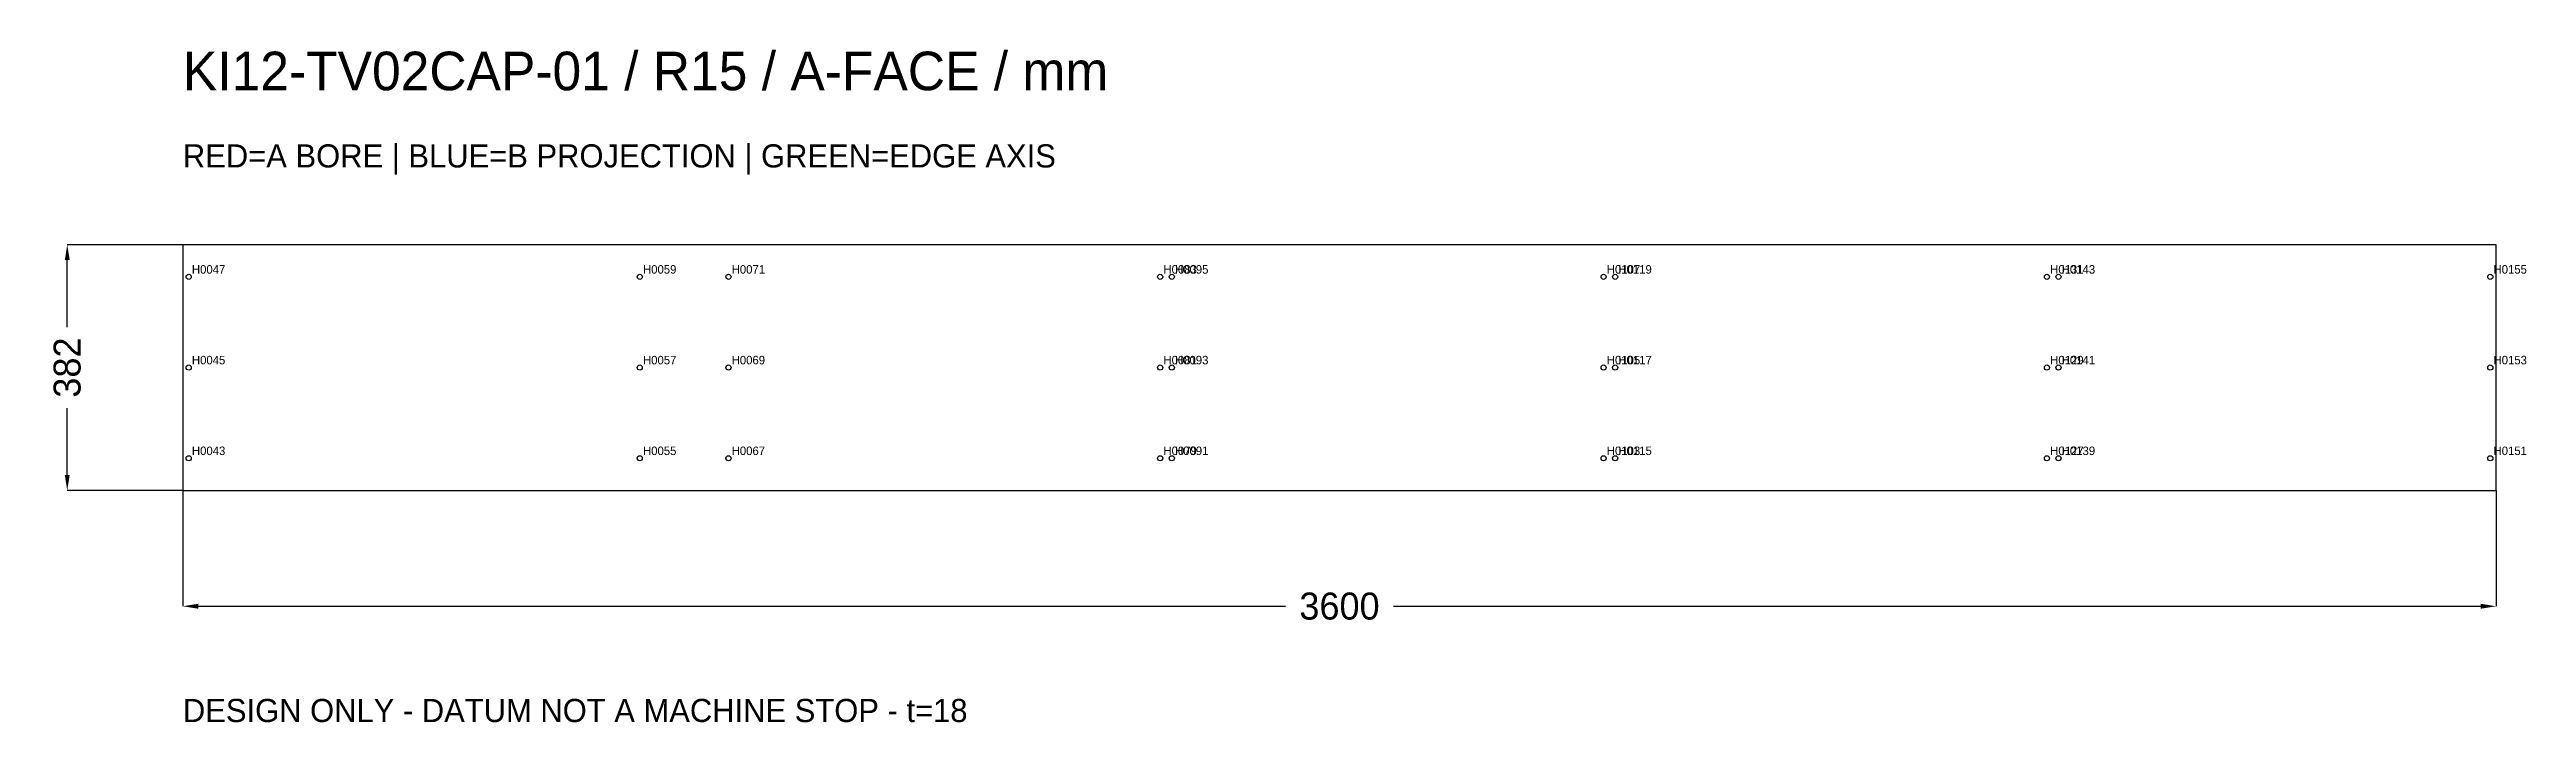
# Model space of a CAD drawing. Header units: millimetres. Extents: x -208 to 3647, y -361 to 685.
import ezdxf

# ---------------------------------------------------------------- set-up
doc = ezdxf.new("R2010")
doc.units = ezdxf.units.MM
for name, color, linetype in [('BORE_B', 5, 'Continuous'), ('CONTOUR', 7, 'Continuous'), ('TEXT', 7, 'Continuous')]:
    doc.layers.add(name, color=color, linetype=linetype)
doc.dimstyles.get("Standard").update_dxf_attribs({"dimtxt": 2.5, "dimasz": 2.5, "dimexe": 1.25, "dimexo": 0.625, "dimtad": 1, "dimcen": 2.5, "dimazin": 3, "dimtfac": 1, "dimtmove": 0, "dimatfit": 3})

# ---------------------------------------------------------------- blocks, each defined once
blk = doc.blocks.new('_CLOSEDFILLED')
at = {"color": 0, "linetype": 'BYBLOCK'}
blk.add_solid([(-1, 0.16), (0, 0), (-1, -0.16)], dxfattribs=at)
blk = doc.blocks.new('*D1')
at = {"color": 2}
for p, q in [((0, 0), (0, -180)), ((3600, 0), (3600, -180)), ((24, -180), (1716, -180)), ((1884, -180), (3576, -180))]:
    blk.add_line(p, q, dxfattribs=at)
at = {"layer": 'Defpoints'}
for p in [(0, 0), (3600, 0), (0, -180)]:
    blk.add_point(p, dxfattribs=at)
at = {"color": 2, "xscale": 24, "yscale": 24, "rotation": 180}
blk.add_blockref('_CLOSEDFILLED', (0, -180), dxfattribs=at)
at = {"color": 2, "xscale": 24, "yscale": 24}
blk.add_blockref('_CLOSEDFILLED', (3600, -180), dxfattribs=at)
at = {"color": 7, "insert": (1800, -180), "char_height": 42, "attachment_point": 5}
blk.add_mtext('3600', dxfattribs=at)
blk = doc.blocks.new('*D2')
at = {"color": 2}
for p, q in [((0, 382), (-180, 382)), ((-180, 254), (-180, 358)), ((-180, 24), (-180, 128)), ((0, 0), (-180, 0))]:
    blk.add_line(p, q, dxfattribs=at)
at = {"layer": 'Defpoints'}
for p in [(0, 382), (-180, 0), (0, 0)]:
    blk.add_point(p, dxfattribs=at)
at = {"color": 2, "xscale": 24, "yscale": 24}
for p, rotation in [((-180, 382), 90), ((-180, 0), 270)]:
    blk.add_blockref('_CLOSEDFILLED', p, dxfattribs=dict(at, rotation=rotation))
at = {"color": 7, "insert": (-180, 191), "char_height": 42, "attachment_point": 5, "rotation": 90}
blk.add_mtext('382', dxfattribs=at)

msp = doc.modelspace()

# ---------------------------------------------------------------- linework, layer by layer
at = {"layer": 'BORE_B'}
for centre in [(9, 332), (711, 332), (849, 332), (1521, 332), (1539, 332), (2211, 332), (2229, 332), (2901, 332), (2919, 332), (3591, 332), (9, 191), (711, 191), (849, 191), (1521, 191), (1539, 191), (2211, 191), (2229, 191), (2901, 191), (2919, 191), (3591, 191), (9, 50), (711, 50), (849, 50), (1521, 50), (1539, 50), (2211, 50), (2229, 50), (2901, 50), (2919, 50), (3591, 50)]:
    msp.add_circle(centre, 4, dxfattribs=at)
at = {"layer": 'CONTOUR'}
msp.add_lwpolyline([(0, 0), (3600, 0), (3600, 382), (0, 382)], close=True, dxfattribs=at)

# ---------------------------------------------------------------- texts
at = {"layer": 'TEXT'}
for s, height, p in [('KI12-TV02CAP-01 / R15 / A-FACE / mm', 60, (0, 622)), ('RED=A BORE | BLUE=B PROJECTION | GREEN=EDGE AXIS', 36, (0, 502)), ('H0047', 13.2, (14, 337)), ('H0059', 13.2, (716, 337)), ('H0071', 13.2, (854, 337)), ('H0083', 13.2, (1526, 337)), ('H0095', 13.2, (1544, 337)), ('H0107', 13.2, (2216, 337)), ('H0119', 13.2, (2234, 337)), ('H0131', 13.2, (2906, 337)), ('H0143', 13.2, (2924, 337)), ('H0155', 13.2, (3596, 337)), ('H0045', 13.2, (14, 196)), ('H0057', 13.2, (716, 196)), ('H0069', 13.2, (854, 196)), ('H0081', 13.2, (1526, 196)), ('H0093', 13.2, (1544, 196)), ('H0105', 13.2, (2216, 196)), ('H0117', 13.2, (2234, 196)), ('H0129', 13.2, (2906, 196)), ('H0141', 13.2, (2924, 196)), ('H0153', 13.2, (3596, 196)), ('H0043', 13.2, (14, 55)), ('H0055', 13.2, (716, 55)), ('H0067', 13.2, (854, 55)), ('H0079', 13.2, (1526, 55)), ('H0091', 13.2, (1544, 55)), ('H0103', 13.2, (2216, 55)), ('H0115', 13.2, (2234, 55)), ('H0127', 13.2, (2906, 55)), ('H0139', 13.2, (2924, 55)), ('H0151', 13.2, (3596, 55)), ('DESIGN ONLY - DATUM NOT A MACHINE STOP - t=18', 36, (0, -360))]:
    msp.add_text(s, height=height, dxfattribs=at).set_placement(p)

# ---------------------------------------------------------------- dimensions: what is measured, and where the dimension line sits
dim = msp.add_linear_dim(base=(-180, 0), p1=(0, 0), p2=(0, 382), angle=90, dimstyle='Standard', override={"dimtxt": 42, "dimasz": 24, "dimdec": 2, "dimclrd": 2, "dimclre": 2, "dimclrt": 7})
dim.commit()
dim.dimension.update_dxf_attribs({"geometry": '*D2', "text_midpoint": (-180, 191)})
dim = msp.add_linear_dim(base=(0, -180), p1=(0, 0), p2=(3600, 0), dimstyle='Standard', override={"dimtxt": 42, "dimasz": 24, "dimdec": 2, "dimclrd": 2, "dimclre": 2, "dimclrt": 7})
dim.commit()
dim.dimension.update_dxf_attribs({"geometry": '*D1', "text_midpoint": (1800, -180)})

doc.saveas('drawing.dxf')
